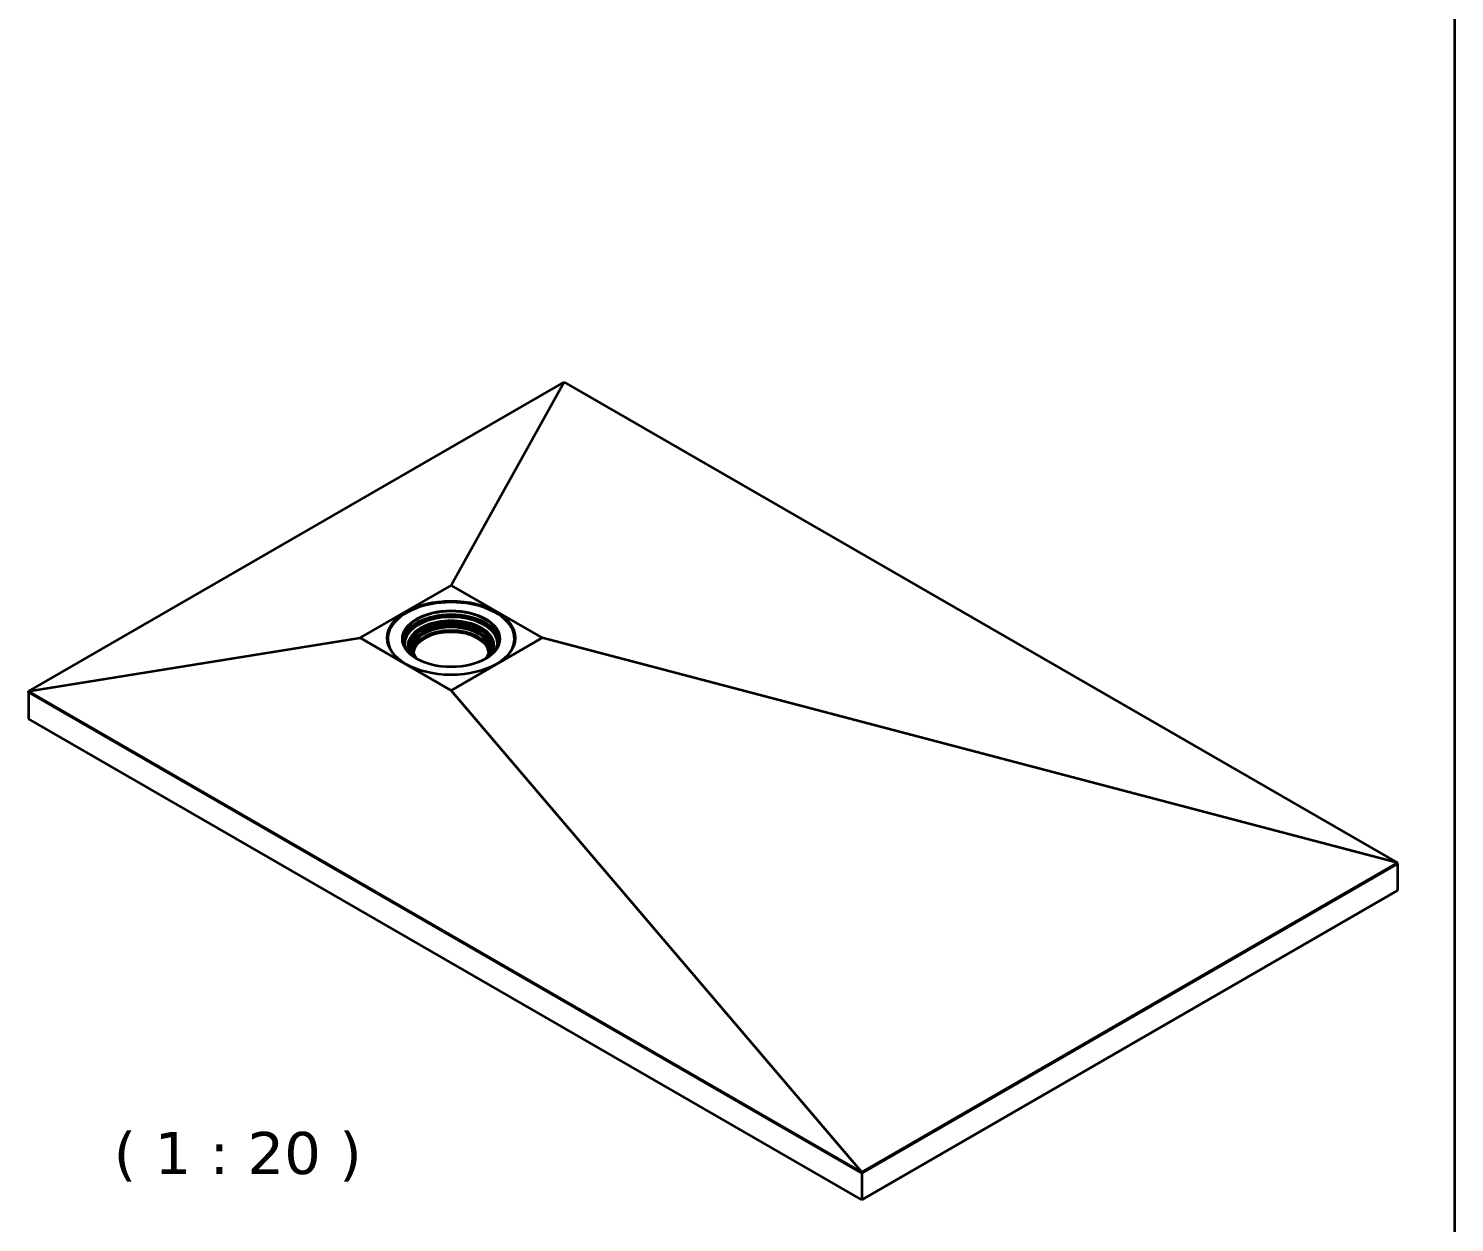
# Model space of a CAD drawing. Header units: millimetres. Extents: x 101 to 3000, y 150 to 4305.
# Drawn here: x 1729 to 3000, y 1115 to 2179 of the extents above; entities that cross this region are included whole.
import ezdxf

# ---------------------------------------------------------------- set-up
doc = ezdxf.new("R2010")
doc.units = ezdxf.units.MM
doc.header["$LTSCALE"] = 15
for name, color, linetype, lineweight in [('_Sichtbarkanten', 7, 'Continuous', 35), ('Rahmen (ISO)', 7, 'Continuous', 35), ('Symbol (ISO)', 7, 'Continuous', 25)]:
    doc.layers.add(name, color=color, linetype=linetype, lineweight=lineweight)
doc.styles.add('Notiztext (DIN)', font='verdana.ttf')

# ---------------------------------------------------------------- blocks, each defined once
blk = doc.blocks.new('Ränder Wedi_hoch')
at = {"layer": 'Rahmen (ISO)'}
blk.add_line((200, 287), (200, 10), dxfattribs=at)

msp = doc.modelspace()

# ---------------------------------------------------------------- linework, layer by layer
at = {"layer": '_Sichtbarkanten'}
for p, q in [((1729.633420426845, 1588.855919529925), (2206.771645240929, 1864.331802066997)), ((2206.771645240929, 1864.331802066997), (2106.041437324747, 1683.128040528505)), ((2206.771645240929, 1864.331802066997), (2206.820261629039, 1864.362239589173)), ((2206.820261629039, 1864.362239589173), (2949.169629312576, 1435.766632324335)), ((2024.931977317969, 1636.299471959767), (2106.041437324747, 1683.128040528505)), ((2106.041437324747, 1683.128040528505), (2187.144947962951, 1636.302906829314)), ((1729.633420426845, 1588.855919529925), (2024.931977317969, 1636.299471959767)), ((2106.035487956174, 1589.474338260576), (2024.931977317969, 1636.299471959767)), ((2049.58792016681, 1634.930881489898), (2049.58792016681, 1635.543253925594)), ((2069.31292016681, 1627.066953236341), (2069.31292016681, 1628.194784697245)), ((2187.144947962951, 1636.302906829314), (2106.035487956174, 1589.474338260576)), ((2142.73792016681, 1627.066953236341), (2142.73792016681, 1628.194784697244)), ((2162.46292016681, 1634.930881489898), (2162.46292016681, 1635.543253925594)), ((2949.169629312576, 1435.766632324335), (2187.144947962951, 1636.302906829314)), ((1729.491059184974, 1588.08439015917), (1729.585236578302, 1588.830469409412)), ((1729.633420426845, 1588.855919529925), (1729.585236578302, 1588.830469409412)), ((2471.934604261839, 1160.234862144574), (1729.585236578302, 1588.830469409412)), ((2471.934604261839, 1160.234862144574), (2106.035487956174, 1589.474338260576)), ((2471.953179430849, 1159.423685172114), (1729.491059184974, 1588.08439015917)), ((1729.491059184974, 1588.08439015917), (1729.491059184974, 1564.354958275958)), ((2471.953179430849, 1135.694253288902), (1729.491059184974, 1564.354958275958)), ((2949.208293956233, 1435.745010056414), (2471.973328571502, 1160.213274324838)), ((2949.169629312576, 1435.766632324335), (2949.208293956233, 1435.745010056414)), ((2949.250256731768, 1434.991281235221), (2949.208293956233, 1435.745010056414)), ((2949.250256731768, 1434.991281235221), (2471.953179430849, 1159.423685172114)), ((2949.250256731768, 1434.991281235221), (2949.250256731768, 1411.261849352009)), ((2949.250256731768, 1411.261849352009), (2471.953179430849, 1135.694253288902)), ((2471.934604261839, 1160.234862144574), (2471.973328571502, 1160.213274324838)), ((2471.953179430849, 1159.423685172114), (2471.973328571502, 1160.213274324838)), ((2471.953179430849, 1159.423685172114), (2471.953179430849, 1135.694253288902))]:
    msp.add_line(p, q, dxfattribs=at)
for centre, major_axis, ratio, start_param, end_param in [((2106.02542016681, 1635.543253925594), (56.43750000000006, -1.748601263784622e-13), 0.5773502691896264, 5.855646522484779, 9.852316745464135), ((2106.02542016681, 1635.237067707746), (-43.08750000000005, 1.269817584415023e-13), 0.5773502691896265, 2.360536686612997, 7.064241274156384), ((2106.02542016681, 1632.175205529267), (41.81250000000005, -1.285430095698814e-13), 0.5773502691896265, 6.101523588282064, 9.6064396796669), ((2106.02542016681, 1631.869019311419), (-41.43750000000005, 1.269817584415023e-13), 0.5773502691896264, 2.921742639459177, 6.503035321310212), ((2106.02542016681, 1632.175205529267), (43.08750000000005, -1.332267629550188e-13), 0.5773502691896265, 0.06157997227365568, 3.080012681316148), ((2106.02542016681, 1629.386555668252), (38.43750000000001, -1.207367539279858e-13), 0.5773502691896264, 5.920464306779045, 9.78749896116993), ((2106.02542016681, 1630.950460657875), (41.43750000000006, -1.260710286166145e-13), 0.5773502691896263, 0.01919864854967108, 3.122394005040133), ((2106.02542016681, 1633.706136618506), (-57.00000000000039, 0), 0.5773502691896255, 6.077930574986188, 6.243632839828007), ((2106.02542016681, 1628.194784697244), (36.71250000000006, -1.11369247157711e-13), 0.5773502691896264, 5.869595892154506, 9.838367375794457), ((2106.02542016681, 1627.238222288882), (34.87755015066355, -1.103284130721249e-13), 0.5773502691896264, 5.800997883883916, 9.906965384065058), ((2106.02542016681, 1627.966198605375), (38.43749999999997, -1.177443559319258e-13), 0.5773502691896264, 0.03200716355504599, 3.109585490034758), ((2106.02542016681, 1626.173955659448), (34.12500000000003, -1.092875789865388e-13), 0.5773502691896264, 5.887174682716185, 9.820788585232775), ((2106.02542016681, 1623.295805211678), (34.12500000000001, -1.061650767297806e-13), 0.5773502691896263, 0.07310690340318565, 3.068485750186619), ((2106.02542016681, 1622.530339667058), (-33.75, 9.107298248878235e-16), 0.5773502691896255, 3.175343437729438, 6.249434523039954), ((2106.02542016681, 1622.101678962071), (33.75000000000001, -2.602085213965211e-15), 0.5773502691896254, 0.05105555707675773, 3.090537096513049), ((2106.02542016681, 1633.706136618506), (56.99999999999998, -1.821459649775647e-15), 0.5773502691896255, 0.03955246735157125, 0.2052547321934082), ((2106.025420166809, 1634.930881489898), (-56.43749999999964, 1.027440868294842e-13), 0.5773502691896265, 1.712855598843557e-14, 0.2174436002322709), ((2106.02542016681, 1627.066953236341), (-36.71250000000003, 1.073863206115665e-13), 0.5773502691896265, 5.828670879282055e-15, 0.3014258656042905), ((2106.025420166809, 1627.066953236341), (36.71250000000047, -1.301042606982606e-13), 0.5773502691896264, 5.981759441575323, 6.283185307179592), ((2106.02542016681, 1634.930881489898), (56.4375, -3.403527459866496e-13), 0.5773502691896265, 6.065741706947311, 6.283185307179589)]:
    msp.add_ellipse(centre, major_axis=major_axis, ratio=ratio, start_param=start_param, end_param=end_param, dxfattribs=at)
for centre, major_axis, ratio in [((2106.02542016681, 1636.308719470213), (57.00000000000001, -3.401445791695324e-12), 0.5773502691896256), ((2106.02542016681, 1635.543253925594), (43.46250000000008, -1.332267629550188e-13), 0.5773502691896265)]:
    msp.add_ellipse(centre, major_axis=major_axis, ratio=ratio, dxfattribs=at)

# ---------------------------------------------------------------- block references
at = {"xscale": 15, "yscale": 15, "zscale": 15}
msp.add_blockref('Ränder Wedi_hoch', (0, 0), dxfattribs=at)

# ---------------------------------------------------------------- texts
at = {"layer": 'Symbol (ISO)', "insert": (1805.383829497016, 1196.086653363201), "char_height": 37.5, "width": 241.1020338535309, "attachment_point": 1, "style": 'Notiztext (DIN)'}
msp.add_mtext('{( 1 : 20 )}', dxfattribs=at)

doc.saveas('drawing.dxf')
